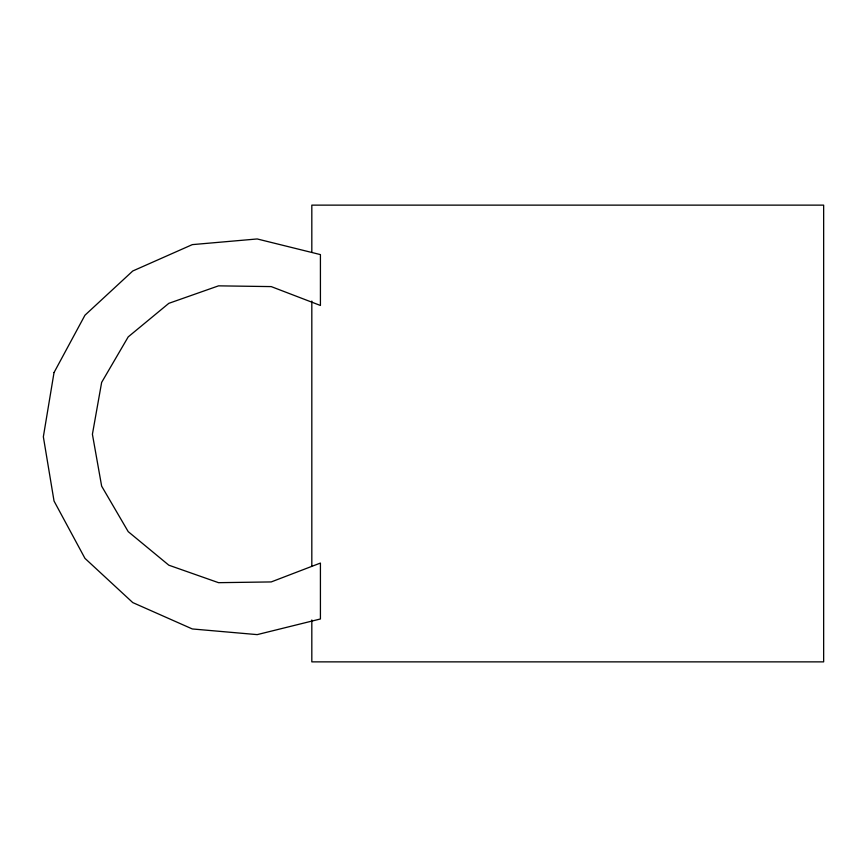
<?xml version="1.0" encoding="UTF-8"?>
<svg xmlns="http://www.w3.org/2000/svg" width="867" height="867" viewBox="0 0 867 867"><rect width="100%" height="100%" fill="white"/><g stroke="black" fill="none" stroke-linecap="round" stroke-linejoin="round"><path stroke-width="1.3" d="M311.817 252.427L311.817 205.132L823.65 205.132L823.65 661.868L311.817 661.868L311.817 619.981M311.817 301.077L311.817 565.923M54.036 372.539L43.35 436.795L54.036 501.039L84.955 558.359L132.759 602.587L192.311 628.954L257.196 634.622L320.422 618.973L320.422 563.062L271.219 581.93L218.538 582.678L168.837 565.197L128.208 531.644L101.645 486.138L92.411 434.269L101.645 382.39L128.208 336.884L168.837 303.331L218.538 285.85L271.219 286.598L320.422 305.466L320.422 254.605L257.196 238.956L192.311 244.624L132.759 270.992L84.955 315.22L54.036 372.539"/></g></svg>
